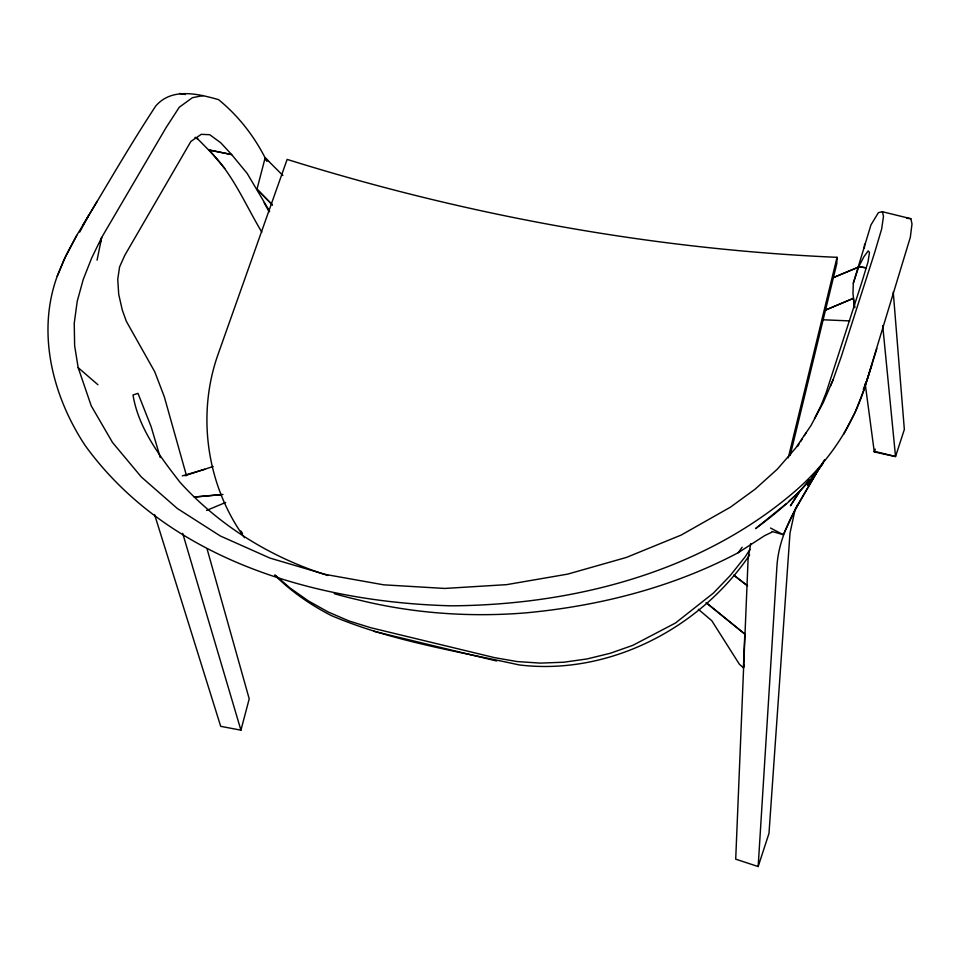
<?xml version="1.0" encoding="UTF-8"?>
<svg xmlns="http://www.w3.org/2000/svg" width="960" height="960" viewBox="0 0 960 960"><rect width="100%" height="100%" fill="white"/><g stroke="black" fill="none" stroke-linecap="round" stroke-linejoin="round"><path stroke-width="1.44" d="M266.844 161.316C255.372 137.628 238.956 116.292 218.556 99.636C197.928 93.828 171.696 87.276 155.664 106.128C127.92 148.32 102.996 192.276 76.728 235.392L63.996 259.704L57.216 276.24C36.516 333.048 52.704 396.24 85.008 445.308C167.82 559.884 316.08 602.388 451.512 605.82C573.9 604.944 701.472 572.1 795.588 490.764C826.932 463.572 851.448 428.34 864.324 388.776L910.332 237.252L912 223.92L910.836 218.7L882.42 211.74L878.4 212.64L870.948 224.928L853.308 283.164L852.972 293.832L854.796 307.74M244.512 537.672C206.796 485.724 196.512 415.164 217.98 354.576L287.148 159.408C465.312 215.088 650.46 249.18 837.048 257.328L836.82 263.508L790.176 455.46M698.364 609.3L711.78 620.7L739.44 664.32L743.424 667.752L744.816 634.068L706.272 602.76M864.36 248.268L864.576 244.14M750.732 543.66L748.14 558.168L735.708 859.164L758.16 866.556L776.94 566.064C779.448 528.288 802.38 498.492 820.152 466.584L807.672 485.412L823.164 462.96L817.572 469.764M97.056 260.16L101.676 237.48L165.996 127.74L179.316 107.196L192.408 97.68L203.244 95.568M788.268 457.848L837.048 257.328M100.116 243.54L101.676 237.48L91.608 258.168L83.244 279.444L77.232 301.224L74.244 323.244L74.628 345.684L78.168 367.656L91.236 405.852L112.524 442.5L141.324 476.976L177.348 508.512L220.368 536.004L270.048 558.12L325.008 574.356L383.628 584.82L444.744 588.444L506.676 584.64L567.696 574.116L626.328 557.46L681.132 535.092L730.404 507.192L755.136 489.156L777.312 469.176L795.744 447.984L810.924 425.64L823.212 402.696L833.184 379.56L841.32 356.472L874.56 252.876L881.676 228.924L883.488 216.276L882.42 211.74M272.436 204.936L256.98 189.192L265.164 157.752L282.9 175.5M154.596 514.608L220.692 726.324L240.924 730.176L249.216 698.856L207.132 549.12M876.828 348.612L868.056 376.992L863.304 389.4M864.348 388.692L871.644 365.58M743.424 667.752L744.336 664.944M758.16 866.556L768.984 833.4L789.996 533.124L795.072 509.676L797.712 504.48M853.308 283.164L858.756 266.688L863.82 256.884L868.164 250.908L869.484 252.384L868.02 261.912L862.08 281.436L826.128 392.724L820.932 405.768L814.5 418.476M893.244 292.02L904.344 429.492L895.536 456.54L874.296 451.956L875.232 449.124M864.324 388.776L855.36 411.72L843.636 434.376M57.24 276.168L65.988 255.504L76.692 235.464M830.412 386.076L833.184 379.56M79.752 232.032L88.512 215.664M772.056 531.468L783.252 534.672L795.264 509.64L820.152 466.584L813.828 476.544M82.704 225.408L97.236 201.216M797.544 446.496L799.068 444.072M800.592 441.636L802.116 439.212M804.396 435.564L805.92 433.128M810.66 481.524L812.244 479.028M822.384 463.14L824.616 459.708M750.06 549.384L745.128 556.884L730.116 575.7L713.376 593.124L675.444 623.028L632.868 645.312L610.248 653.28L587.136 658.932L563.772 662.22L540.396 663.108L517.236 661.572L494.544 657.648L370.788 627.744L349.008 620.964L328.164 611.988L308.424 600.948L290.016 588L275.352 575.256M749.64 554.976C699.636 628.632 608.784 675.768 519.216 664.932C456.18 651.06 391.068 640.92 331.368 615.6C310.596 604.944 291.192 591.516 274.644 575.016M823.164 462.96C805.272 489.192 780.828 509.868 755.52 528.624L785.892 503.988M334.236 593.664A392.16 283.74 -5.1 0 0 358.8 599.976A392.592 284.352 -4.8 0 0 525.804 612.864C599.532 605.976 672.54 587.424 738.228 552.696L742.152 547.224M809.184 479.964L799.86 491.292L790.536 505.668L799.86 491.292L789.12 501.06M811.98 476.556L813.84 474.3M738.228 552.696L764.712 535.62L771.828 532.212M854.508 307.092L853.32 298.368L825.78 309.972M824.604 310.452L853.32 298.368M206.568 510.42L225.636 502.476M833.388 277.584L859.392 266.76M833.22 277.644L858.948 266.904M184.86 475.716L213.144 466.5M182.28 475.884L204.768 469.284M194.136 497.076L221.616 494.592M194.94 496.956L222.948 494.46M823.836 319.812L849.732 320.916M906.696 218.28L910.836 218.7M866.1 267.816L858.756 266.688L866.112 267.864M179.676 93.444L185.328 94.5M197.784 138.972L195.24 137.436L197.784 138.972L208.632 150L231.636 154.572L247.152 173.4L269.652 211.32M496.668 661.02L373.704 631.26M874.332 451.296L895.536 456.54L882.696 325.548M327.984 575.484C271.644 557.976 219.636 526.092 179.952 482.22C159.9 456.336 138.348 428.124 133.02 394.98L137.988 393.348L151.14 426.696L160.26 457.524M770.496 528.024L783.252 534.672M734.004 575.34L746.88 585.336M733.8 575.172L747.588 585.864M744.816 634.068L706.296 602.796M78.168 367.656L97.92 384.72M268.512 161.124L265.164 157.752L266.508 160.38M256.98 189.192L272.304 204.792M208.632 150C232.56 173.004 245.028 204.216 261.84 232.164M224.784 168.432L208.896 149.856L231.636 154.572L220.8 142.824L209.724 134.7L201.24 134.34L190.896 141.42L124.872 255.168L119.592 266.892L117.744 279.228L118.704 294.3L122.28 309.984L126.324 321.276L154.764 371.808L164.316 396.78L186.492 475.692M240.852 531L242.496 533.4M264.132 202.656L269.1 211.848M182.688 533.304L240.924 730.176M865.2 383.808L874.296 451.956"/></g></svg>
